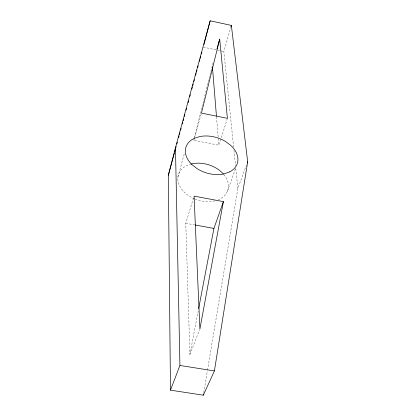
<?xml version="1.0" encoding="UTF-8"?>
<svg xmlns="http://www.w3.org/2000/svg" width="416" height="416" viewBox="0 0 416 416"><rect width="100%" height="100%" fill="white"/><g stroke="black" fill="none" stroke-linecap="round" stroke-linejoin="round"><path stroke-width="0.31" stroke-dasharray="2.08 1.56" d="M203.741 392.642L207.376 370.88M207.485 370.24L237.858 188.474L246.558 164.824M193.518 197.974L185.77 223.283L189.914 354.375L198.162 311.116M227.412 118.336L218.826 145.236L193.778 140.306L194.09 139.053M194.246 138.424L212.165 66.201M177.902 177.086L184.564 152.776M212.493 64.958L213.174 62.499M193.778 140.306L194.475 137.836M194.652 137.218L201.448 113.105M233.626 147.124L223.844 51.501L231.005 26.65M227.406 191.391L235.383 168.849M189.914 354.375L199.654 329.644M185.77 223.283L194.532 224.879M203.284 47.128L223.844 51.501M233.958 150.358L235.544 165.864M235.81 168.449L237.858 188.474M216.502 116.74L218.826 145.236M223.834 174.538A25.912 18.439 17.4 0 1 218.353 199.701M214.921 200.808A25.912 18.439 17.4 0 1 195.14 199.087M194.563 198.853A25.912 18.439 17.4 0 1 177.928 180.445A25.912 18.439 17.4 0 1 190.226 164.247"/><path stroke-width="0.62" d="M214.412 370.926L247.676 161.788L231.364 25.407L210.163 20.8L175.464 147.722L168.324 175.266L170.482 390.146L203.31 395.2L214.412 370.926L179.925 365.461L170.482 390.146M203.31 395.2L203.528 393.921M223.402 201.614L199.893 329.04L194.085 196.123L223.402 201.614L213.933 228.42L198.65 308.573M203.939 44.621L210.163 20.8M168.324 175.266L174.465 152.766M174.803 151.518L175.318 149.64M175.656 148.392L176.171 146.515M176.852 144.014L177.362 142.137M178.558 137.764L179.067 135.886M179.41 134.638L179.92 132.761M180.601 130.265L181.116 128.388M182.307 124.01L182.822 122.138M183.16 120.884L183.674 119.012M184.356 116.511L184.865 114.634M186.061 110.261L186.571 108.384M188.105 102.757L188.62 100.885M189.81 96.507L190.325 94.635M191.859 89.008L192.369 87.131M192.712 85.883L193.222 84.006M193.903 81.505L194.418 79.633M195.608 75.254L196.123 73.382M196.461 72.129L196.971 70.257M197.657 67.756L198.167 65.879M199.363 61.506L199.872 59.628M200.216 58.38L200.725 56.503M201.406 54.002L201.921 52.13M216.944 48.979L219.346 40.378M231.005 26.65L231.364 25.407M247.229 163.004L247.676 161.788M195.156 224.994L213.933 228.42M212.425 66.867L216.445 116.09M175.464 147.722L179.925 365.461M190.856 164.076A25.912 18.439 17.4 0 1 223.454 174.086M219.69 39.146L201.448 113.105L227.412 118.336L219.69 39.146M229.746 171.85L224.078 173.883A26.952 18.398 17.4 0 1 197.189 168.719L191.88 164.559A26.952 18.398 17.4 0 1 194.402 138.284L200.013 136.51A26.952 18.398 17.4 0 1 225.664 141.575L230.833 145.46A26.952 18.398 17.4 0 1 229.746 171.85"/></g></svg>
